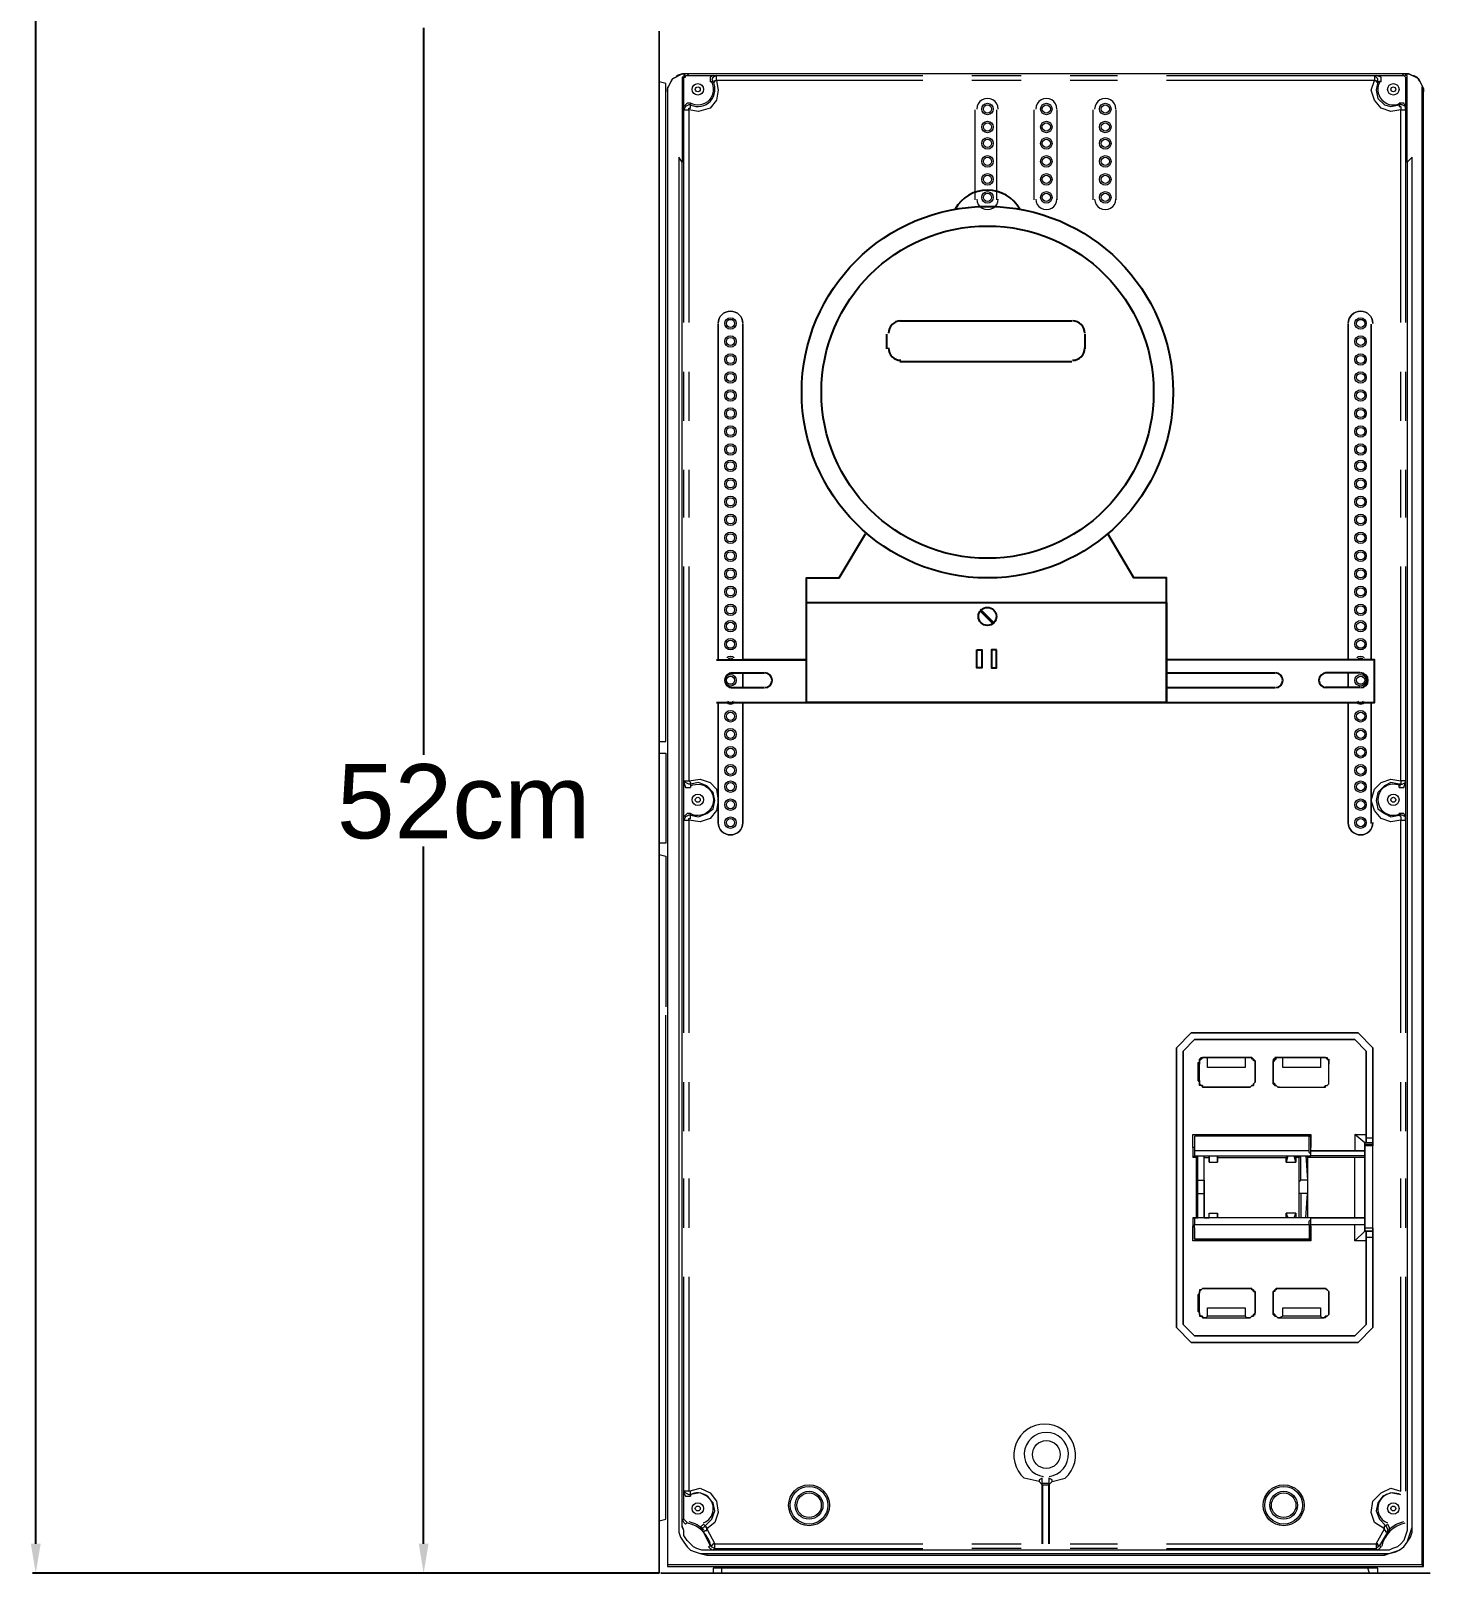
# Model space of a CAD drawing. Header units: millimetres. Extents: x -305 to 1353, y -289 to 1176.
# Drawn here: x -252.4 to -204.4, y 315.6 to 368.5 of the extents above; entities that cross this region are included whole.
import ezdxf

# ---------------------------------------------------------------- set-up
doc = ezdxf.new("R2010")
doc.units = ezdxf.units.MM
doc.header["$MEASUREMENT"] = 0
doc.layers.add('PDF_0', color=7, linetype='Continuous')
doc.layers.add('PDF_Text', color=7, linetype='Continuous')
doc.styles.add('PDF Arial', font='arial.ttf')

msp = doc.modelspace()

# ---------------------------------------------------------------- linework, layer by layer
at = {"layer": 'PDF_0', "color": 150, "lineweight": 25, "true_color": 0x007eff}
for points in [[(-252.211, 316.574), (-252.211, 393.453)], [(-238.902, 368.575), (-238.902, 343.641)], [(-238.902, 316.574), (-238.902, 340.497)], [(-234.971, 315.563), (-252.323, 315.563)], [(-230.815, 315.563), (-239.014, 315.563)]]:
    msp.add_lwpolyline(points, dxfattribs=at)
at = {"layer": 'PDF_0', "lineweight": 18}
for points in [[(-230.815, 315.563), (-230.815, 368.463)], [(-230.534, 366.385), (-230.534, 366.497), (-230.478, 366.61), (-230.422, 366.722), (-230.366, 366.834), (-230.253, 366.89), (-230.141, 366.947), (-230.029, 367.003), (-229.916, 367.003), (-230.029, 367.003), (-230.197, 366.947), (-230.253, 366.89), (-230.366, 366.834), (-230.422, 366.722), (-230.478, 366.61), (-230.534, 366.497)], [(-205.207, 367.003), (-205.095, 367.003), (-204.983, 366.947), (-204.926, 366.947), (-204.814, 366.89), (-204.758, 366.778), (-204.702, 366.722), (-204.646, 366.61), (-204.59, 366.497), (-204.59, 366.385), (-204.59, 366.497), (-204.646, 366.61), (-204.702, 366.722), (-204.758, 366.834), (-204.87, 366.89), (-204.983, 366.947), (-205.095, 367.003)], [(-229.186, 316.237), (-205.937, 316.237), (-205.769, 316.237), (-205.6, 316.293), (-205.432, 316.349), (-205.263, 316.461), (-205.151, 316.63), (-205.095, 316.798), (-205.039, 316.967), (-204.983, 317.135), (-204.983, 364.139), (-205.151, 363.97), (-205.151, 317.135), (-205.151, 317.023), (-205.207, 316.854), (-205.263, 316.686), (-205.376, 316.574), (-205.488, 316.461), (-205.656, 316.405), (-205.769, 316.349), (-205.937, 316.349), (-229.186, 316.349), (-229.355, 316.349), (-229.523, 316.405), (-229.636, 316.461), (-229.748, 316.574), (-229.86, 316.686), (-229.973, 316.854), (-229.973, 317.023), (-230.029, 317.135), (-230.029, 363.97), (-230.141, 364.139), (-230.141, 317.135), (-230.141, 316.967), (-230.085, 316.798), (-229.973, 316.63), (-229.86, 316.461), (-229.748, 316.349), (-229.579, 316.293), (-229.411, 316.237)], [(-228.793, 358.411), (-228.793, 346.898)], [(-227.951, 346.898), (-227.951, 358.411)], [(-207.173, 358.411), (-207.173, 346.898)], [(-206.387, 346.898), (-206.387, 358.411)], [(-227.951, 345.944), (-227.951, 346.449)], [(-207.173, 346.449), (-207.173, 345.944)], [(-228.793, 345.438), (-228.793, 341.283)], [(-227.951, 341.283), (-227.951, 345.438)], [(-207.173, 341.283), (-207.173, 345.438)], [(-206.387, 341.283), (-206.387, 345.438)], [(-213.069, 323.986), (-213.069, 333.589), (-212.564, 334.095), (-213.069, 333.589)], [(-210.598, 333.252), (-212.115, 333.252), (-212.058, 333.252), (-212.002, 333.252), (-210.711, 333.252), (-210.654, 333.252)], [(-210.374, 332.466), (-210.374, 333.084), (-210.374, 333.028)], [(-208.015, 333.252), (-209.588, 333.252), (-209.531, 333.252), (-209.419, 333.252), (-208.127, 333.252), (-208.071, 333.252)], [(-207.847, 333.028), (-207.847, 333.084), (-207.847, 333.14), (-207.903, 333.196), (-207.959, 333.252), (-208.015, 333.252), (-207.959, 333.252), (-207.903, 333.252), (-207.903, 333.196), (-207.847, 333.196), (-207.847, 333.14), (-207.847, 333.084)], [(-210.598, 332.241), (-210.542, 332.241), (-210.486, 332.298), (-210.43, 332.298), (-210.43, 332.354), (-210.374, 332.41), (-210.374, 332.466), (-210.374, 332.41), (-210.43, 332.354), (-210.43, 332.298), (-210.486, 332.298), (-210.542, 332.241)], [(-209.756, 332.466), (-209.756, 332.41), (-209.7, 332.354), (-209.7, 332.298), (-209.644, 332.298), (-209.588, 332.241), (-209.531, 332.241), (-209.588, 332.241), (-209.644, 332.298), (-209.7, 332.298), (-209.756, 332.354), (-209.756, 332.41)], [(-208.97, 329.658), (-209.026, 329.883), (-208.97, 329.827)], [(-206.611, 330.051), (-208.464, 330.051), (-206.948, 330.051), (-206.892, 330.051), (-206.836, 330.051), (-206.78, 330.051), (-206.723, 330.051), (-206.667, 330.051)], [(-211.665, 327.749), (-211.946, 327.749), (-212.115, 327.749), (-212.339, 327.749), (-212.452, 327.749), (-212.452, 327.693), (-212.452, 327.637), (-212.452, 327.58), (-212.452, 327.524), (-208.521, 327.524), (-208.521, 327.58), (-208.521, 327.637), (-208.464, 327.693), (-208.464, 327.749), (-208.633, 327.749), (-208.801, 327.749), (-209.026, 327.749), (-209.251, 327.749)], [(-212.115, 325.334), (-212.171, 325.334), (-212.227, 325.278), (-212.283, 325.278), (-212.283, 325.222), (-212.283, 325.166), (-212.339, 325.109), (-212.283, 325.109), (-212.283, 325.166), (-212.283, 325.222), (-212.227, 325.278), (-212.171, 325.334)], [(-208.015, 325.334), (-209.588, 325.334), (-209.531, 325.334)], [(-207.847, 325.109), (-207.847, 325.166), (-207.847, 325.222), (-207.903, 325.278), (-207.959, 325.334), (-208.015, 325.334), (-207.959, 325.334), (-207.903, 325.278), (-207.847, 325.222), (-207.847, 325.166)], [(-209.756, 324.548), (-209.756, 324.492), (-209.7, 324.436), (-209.7, 324.379), (-209.644, 324.379), (-209.588, 324.323), (-209.531, 324.323), (-209.588, 324.323), (-209.644, 324.379), (-209.7, 324.379), (-209.756, 324.436), (-209.756, 324.492)], [(-208.015, 324.323), (-207.959, 324.379), (-207.903, 324.379), (-207.847, 324.436), (-207.847, 324.492), (-207.847, 324.548), (-207.847, 324.492), (-207.847, 324.436), (-207.903, 324.379), (-207.959, 324.379), (-207.959, 324.323)], [(-230.759, 315.563), (-204.365, 315.563)]]:
    msp.add_lwpolyline(points, close=True, dxfattribs=at)
for points in [[(-230.815, 344.091), (-230.59, 344.091), (-230.59, 366.666), (-230.815, 366.722)], [(-205.151, 363.97), (-205.151, 366.834), (-205.151, 366.89), (-205.151, 366.947), (-205.207, 366.947), (-205.207, 367.003), (-205.263, 367.003), (-229.86, 367.003), (-229.916, 367.003), (-229.973, 366.947), (-229.973, 366.89), (-230.029, 366.89), (-230.029, 366.834), (-230.029, 363.97)], [(-205.207, 367.003), (-229.916, 367.003)], [(-206.05, 366.722), (-206.05, 366.89), (-206.218, 366.947), (-205.32, 366.947), (-205.263, 366.947), (-205.207, 366.89), (-205.207, 366.834), (-205.207, 365.88), (-205.263, 365.992), (-205.432, 365.992)], [(-230.534, 366.553), (-230.534, 315.844)], [(-230.534, 366.385), (-230.534, 315.787)], [(-230.534, 366.385), (-230.534, 366.385)], [(-204.646, 366.553), (-204.646, 315.844), (-204.59, 315.787), (-204.59, 366.385)], [(-219.977, 362.679), (-219.977, 365.767)], [(-219.247, 365.767), (-219.247, 362.679)], [(-217.955, 362.679), (-217.955, 365.767)], [(-217.169, 365.767), (-217.169, 362.679)], [(-215.933, 362.679), (-215.933, 365.767)], [(-215.147, 365.767), (-215.147, 362.679)], [(-230.141, 364.139), (-230.141, 317.135), (-230.141, 316.967), (-230.085, 316.798), (-229.973, 316.63), (-229.86, 316.461), (-229.748, 316.349), (-229.579, 316.293), (-229.411, 316.237), (-229.186, 316.18), (-205.937, 316.18), (-205.769, 316.237), (-205.544, 316.293), (-205.432, 316.349), (-205.263, 316.461), (-205.151, 316.63), (-205.039, 316.798), (-204.983, 316.967), (-204.983, 317.135), (-204.983, 364.139)], [(-230.029, 363.97), (-230.029, 363.97)], [(-228.793, 358.411), (-228.793, 358.411)], [(-227.951, 358.411), (-227.951, 358.411)], [(-207.173, 358.411), (-207.173, 358.411)], [(-206.387, 358.411), (-206.387, 358.411)], [(-230.815, 343.697), (-230.59, 343.697), (-230.59, 340.609), (-230.815, 340.609)], [(-205.432, 342.518), (-205.263, 342.518), (-205.207, 342.687), (-205.207, 341.507), (-205.263, 341.62), (-205.432, 341.62)], [(-230.815, 340.216), (-230.59, 340.16), (-230.59, 334.993)], [(-230.815, 317.36), (-230.59, 317.416), (-230.59, 334.712)], [(-212.564, 334.095), (-206.836, 334.095), (-212.564, 334.095)], [(-206.836, 334.095), (-206.33, 333.589), (-206.836, 334.095)], [(-212.845, 333.477), (-212.452, 333.87), (-212.845, 333.477)], [(-212.845, 324.099), (-212.845, 333.477), (-212.845, 324.099)], [(-212.452, 333.87), (-206.948, 333.87), (-212.452, 333.87)], [(-206.948, 333.87), (-206.555, 333.477), (-206.948, 333.87)], [(-206.33, 327.412), (-206.33, 327.3), (-206.611, 327.3), (-206.555, 327.3), (-206.33, 327.3), (-206.33, 327.243), (-206.33, 327.187), (-206.33, 327.131), (-206.33, 327.075), (-206.33, 323.986), (-206.33, 333.589), (-206.33, 330.501), (-206.33, 330.444), (-206.33, 330.388), (-206.33, 330.332), (-206.33, 330.276)], [(-206.555, 330.501), (-206.555, 333.477), (-206.555, 330.613), (-206.555, 330.557), (-206.555, 330.501), (-206.555, 330.444), (-206.555, 330.388), (-206.555, 330.332), (-206.555, 330.388), (-206.555, 330.444), (-206.555, 330.501), (-206.33, 330.501)], [(-212.339, 333.084), (-212.283, 333.084), (-212.283, 333.14), (-212.283, 333.196), (-212.227, 333.252), (-212.171, 333.252), (-212.115, 333.252), (-212.171, 333.252), (-212.227, 333.196), (-212.283, 333.14), (-212.283, 333.084), (-212.283, 333.028)], [(-212.283, 332.466), (-212.283, 333.028), (-212.339, 333.084), (-212.339, 332.466), (-212.283, 332.466), (-212.283, 332.41), (-212.283, 332.354), (-212.227, 332.298), (-212.171, 332.298), (-212.171, 332.241), (-212.115, 332.241), (-212.171, 332.241), (-212.171, 332.298), (-212.227, 332.298), (-212.283, 332.298), (-212.283, 332.354), (-212.283, 332.41), (-212.339, 332.466)], [(-210.711, 333.252), (-210.711, 332.915), (-212.002, 332.915), (-212.002, 333.252)], [(-210.374, 333.028), (-210.374, 333.084), (-210.374, 333.14), (-210.43, 333.14), (-210.43, 333.196), (-210.486, 333.196), (-210.486, 333.252), (-210.542, 333.252), (-210.598, 333.252), (-210.542, 333.252), (-210.486, 333.252), (-210.43, 333.196), (-210.374, 333.14), (-210.374, 333.084)], [(-209.588, 333.252), (-209.644, 333.252), (-209.7, 333.252), (-209.7, 333.196), (-209.756, 333.196), (-209.756, 333.14), (-209.756, 333.084), (-209.756, 332.466), (-209.756, 333.028), (-209.756, 333.084)], [(-209.756, 333.028), (-209.756, 333.084), (-209.756, 333.14), (-209.7, 333.14), (-209.7, 333.196), (-209.644, 333.196), (-209.644, 333.252), (-209.588, 333.252), (-209.531, 333.252)], [(-209.588, 332.241), (-208.015, 332.241), (-207.959, 332.241), (-207.959, 332.298), (-207.903, 332.298), (-207.847, 332.354), (-207.847, 332.41), (-207.847, 332.466), (-207.847, 333.084)], [(-209.531, 332.241), (-208.015, 332.241), (-207.959, 332.298), (-207.903, 332.298), (-207.847, 332.354), (-207.847, 332.41), (-207.847, 332.466), (-207.847, 333.028)], [(-208.127, 333.252), (-208.127, 332.915), (-209.419, 332.915), (-209.419, 333.252)], [(-212.115, 332.241), (-210.598, 332.241), (-212.115, 332.241)], [(-212.508, 330.164), (-212.508, 330.613), (-208.464, 330.613), (-208.464, 330.164)], [(-208.521, 330.557), (-208.464, 330.557), (-212.452, 330.557), (-212.452, 330.22), (-212.452, 330.164), (-212.508, 330.164), (-212.508, 329.827), (-212.452, 329.883)], [(-208.521, 330.051), (-208.521, 330.557), (-212.452, 330.557), (-212.452, 330.051), (-212.452, 329.995), (-212.452, 329.939), (-212.452, 329.883), (-212.339, 329.883), (-212.115, 329.883), (-211.946, 329.883), (-211.665, 329.883), (-209.251, 329.883), (-209.026, 329.883), (-208.801, 329.883), (-208.633, 329.883), (-208.464, 329.883), (-208.464, 329.939), (-208.521, 329.995), (-208.521, 330.051), (-212.452, 330.051)], [(-206.611, 329.883), (-208.464, 329.883), (-208.464, 330.051), (-208.464, 330.164), (-208.464, 330.22), (-208.464, 330.557)], [(-206.33, 330.332), (-206.555, 330.332), (-206.611, 330.332), (-206.948, 330.613), (-206.948, 330.051)], [(-206.948, 330.613), (-206.555, 330.613)], [(-206.611, 330.276), (-206.33, 330.276), (-206.33, 330.22), (-206.611, 330.22), (-206.611, 330.276), (-206.611, 330.332), (-206.611, 330.051), (-206.611, 329.883), (-206.611, 329.827), (-206.611, 327.749), (-206.611, 327.524), (-206.611, 327.3), (-206.611, 327.412), (-206.611, 330.22)], [(-206.611, 327.412), (-206.33, 327.412), (-206.33, 330.22)], [(-212.395, 329.827), (-212.395, 327.749), (-212.339, 327.749), (-212.339, 328.591), (-212.339, 328.647), (-212.339, 328.704), (-212.339, 328.76), (-212.339, 328.816), (-212.339, 328.872), (-212.339, 328.928), (-212.339, 328.984), (-212.339, 329.04), (-212.339, 329.883), (-212.395, 329.827), (-212.508, 329.827)], [(-212.339, 329.04), (-212.115, 329.04), (-212.115, 329.883), (-212.115, 329.827), (-211.946, 329.827), (-211.946, 329.883), (-211.946, 329.658), (-211.665, 329.658), (-211.665, 329.883), (-211.665, 329.827), (-209.307, 329.827), (-209.251, 329.883), (-209.307, 329.658), (-208.97, 329.658)], [(-212.115, 327.749), (-212.115, 329.827)], [(-211.946, 329.658), (-211.946, 329.827)], [(-211.665, 329.827), (-211.665, 329.658)], [(-209.307, 329.658), (-209.307, 329.827)], [(-208.801, 328.591), (-208.857, 328.591), (-208.857, 328.647), (-208.857, 328.704), (-208.857, 328.76), (-208.857, 328.816), (-208.857, 328.872), (-208.857, 328.928), (-208.857, 328.984), (-208.801, 329.04), (-208.801, 329.883), (-208.857, 329.827), (-208.97, 329.827)], [(-208.857, 327.749), (-208.857, 329.827)], [(-206.611, 329.827), (-206.667, 329.827), (-206.723, 329.827), (-206.78, 329.827), (-206.836, 329.827), (-206.892, 329.827), (-206.948, 329.827), (-208.577, 329.827), (-208.633, 329.883), (-208.577, 329.04), (-208.801, 329.04)], [(-208.577, 329.827), (-208.577, 327.749)], [(-206.948, 327.749), (-206.948, 329.827)], [(-212.115, 329.04), (-212.115, 328.984), (-212.115, 328.928), (-212.115, 328.872), (-212.115, 328.816), (-212.115, 328.76), (-212.115, 328.704), (-212.115, 328.647), (-212.115, 328.591)], [(-208.577, 329.04), (-208.577, 328.984), (-208.577, 328.928), (-208.577, 328.872), (-208.577, 328.816), (-208.577, 328.76), (-208.577, 328.704), (-208.577, 328.647), (-208.577, 328.591)], [(-212.339, 328.591), (-212.115, 328.591), (-212.115, 327.749), (-211.946, 327.749), (-211.946, 327.917), (-211.665, 327.917), (-211.665, 327.749)], [(-208.521, 327.524), (-208.521, 327.019), (-208.464, 327.019), (-208.464, 327.356), (-208.464, 327.412), (-208.464, 327.468), (-208.464, 327.524), (-208.464, 327.749), (-206.611, 327.749), (-206.667, 327.749), (-206.723, 327.749), (-206.78, 327.749), (-206.836, 327.749), (-206.892, 327.749), (-206.948, 327.749), (-208.577, 327.749), (-208.633, 327.749), (-208.577, 328.591), (-208.801, 328.591), (-208.801, 327.749), (-208.857, 327.749), (-208.97, 327.749), (-209.026, 327.749), (-208.97, 327.917), (-209.307, 327.917), (-209.251, 327.749), (-209.307, 327.749), (-211.665, 327.749), (-211.665, 327.917)], [(-212.452, 327.749), (-212.508, 327.749), (-212.508, 327.468), (-212.452, 327.412), (-212.452, 327.356), (-212.452, 327.019), (-212.452, 327.524)], [(-212.508, 327.749), (-212.395, 327.749)], [(-211.946, 327.749), (-211.946, 327.917)], [(-209.307, 327.749), (-209.307, 327.917)], [(-208.97, 327.917), (-208.97, 327.749)], [(-208.464, 327.468), (-208.464, 326.963), (-212.508, 326.963), (-212.508, 327.468)], [(-208.464, 327.019), (-212.452, 327.019), (-208.521, 327.019)], [(-208.464, 327.524), (-206.611, 327.524)], [(-206.948, 326.963), (-206.948, 327.524)], [(-206.555, 326.963), (-206.948, 326.963), (-206.611, 327.3)], [(-206.33, 327.075), (-206.555, 327.075), (-206.555, 327.131), (-206.555, 327.187), (-206.555, 327.243), (-206.555, 327.3), (-206.555, 327.243), (-206.555, 327.187), (-206.555, 327.131), (-206.555, 327.075), (-206.555, 327.019), (-206.555, 326.963), (-206.555, 324.099), (-206.555, 327.075)], [(-212.339, 324.548), (-212.283, 324.492), (-212.283, 324.436), (-212.283, 324.379), (-212.227, 324.379), (-212.171, 324.379), (-212.171, 324.323), (-212.115, 324.323), (-210.598, 324.323), (-210.542, 324.323), (-210.486, 324.379), (-210.43, 324.379), (-210.43, 324.436), (-210.374, 324.436), (-210.374, 324.492), (-210.374, 324.548), (-210.374, 325.109), (-210.374, 325.166), (-210.374, 325.222), (-210.43, 325.222), (-210.43, 325.278), (-210.486, 325.278), (-210.486, 325.334), (-210.542, 325.334), (-210.598, 325.334), (-212.115, 325.334), (-210.598, 325.334), (-210.542, 325.334), (-210.486, 325.334), (-210.486, 325.278), (-210.43, 325.278), (-210.43, 325.222), (-210.374, 325.222), (-210.374, 325.166), (-210.374, 325.109), (-210.374, 324.548), (-210.374, 324.492), (-210.43, 324.436), (-210.43, 324.379), (-210.486, 324.379), (-210.542, 324.323), (-210.598, 324.323), (-210.654, 324.323), (-210.711, 324.379), (-212.002, 324.379), (-212.058, 324.323), (-212.115, 324.323), (-212.171, 324.323), (-212.171, 324.379), (-212.227, 324.379), (-212.283, 324.436), (-212.283, 324.492), (-212.283, 324.548)], [(-212.339, 325.109), (-212.339, 324.548), (-212.283, 324.548), (-212.283, 325.109)], [(-209.531, 325.334), (-209.588, 325.334), (-209.644, 325.334), (-209.644, 325.278), (-209.7, 325.278), (-209.7, 325.222), (-209.756, 325.222), (-209.756, 325.166), (-209.756, 325.109), (-209.756, 325.166), (-209.756, 325.222), (-209.7, 325.278), (-209.644, 325.334), (-209.588, 325.334)], [(-209.756, 324.548), (-209.756, 325.109), (-209.756, 324.548)], [(-207.847, 325.109), (-207.847, 324.548), (-207.847, 325.109)], [(-212.002, 324.379), (-212.002, 324.66), (-210.711, 324.66), (-210.711, 324.379)], [(-209.588, 324.323), (-208.015, 324.323), (-208.071, 324.323), (-208.127, 324.379), (-209.419, 324.379), (-209.531, 324.323)], [(-209.419, 324.379), (-209.419, 324.66), (-208.127, 324.66), (-208.127, 324.379)], [(-212.564, 323.481), (-213.069, 323.986), (-212.564, 323.481)], [(-212.452, 323.706), (-212.845, 324.099), (-212.452, 323.706)], [(-206.555, 324.099), (-206.948, 323.706), (-206.555, 324.099)], [(-206.33, 323.986), (-206.836, 323.481), (-206.33, 323.986)], [(-212.564, 323.481), (-206.836, 323.481), (-212.564, 323.481)], [(-212.452, 323.706), (-206.948, 323.706), (-212.452, 323.706)], [(-217.786, 318.708), (-218.292, 318.82)], [(-217.674, 318.651), (-217.674, 318.82), (-217.786, 318.764), (-217.786, 318.708), (-217.674, 318.595), (-217.45, 318.595), (-217.337, 318.708), (-217.337, 318.764), (-217.45, 318.82), (-217.45, 318.651)], [(-217.674, 318.595), (-217.674, 318.651), (-217.45, 318.651), (-217.45, 318.595)], [(-217.337, 318.708), (-216.888, 318.82)], [(-229.86, 317.304), (-229.916, 317.36), (-229.973, 317.416), (-229.973, 318.314), (-229.916, 318.202), (-229.748, 318.202)], [(-229.13, 316.461), (-229.074, 316.405), (-228.962, 316.349), (-229.186, 316.349), (-229.355, 316.349), (-229.523, 316.405), (-229.636, 316.461), (-229.748, 316.574), (-229.86, 316.686), (-229.973, 316.854), (-229.973, 317.023), (-230.029, 317.191), (-230.029, 317.416), (-229.973, 317.304), (-229.916, 317.247)], [(-229.299, 317.247), (-229.411, 317.135), (-229.355, 317.023)], [(-205.151, 317.191), (-205.151, 317.023), (-205.207, 316.854), (-205.263, 316.686), (-205.376, 316.574), (-205.488, 316.461), (-205.656, 316.405), (-205.769, 316.349), (-205.937, 316.349), (-206.162, 316.349), (-206.106, 316.405), (-206.05, 316.461)], [(-205.825, 317.247), (-205.769, 317.135), (-205.769, 317.023)], [(-204.646, 315.844), (-230.534, 315.844), (-230.534, 315.787), (-204.59, 315.787)], [(-206.162, 315.563), (-206.162, 315.731), (-206.499, 315.731), (-228.681, 315.731), (-228.962, 315.731), (-228.962, 315.563)]]:
    msp.add_lwpolyline(points, dxfattribs=at)
at = {"layer": 'PDF_0', "lineweight": 0}
for points in [[(-229.973, 366.834), (-230.029, 366.834)], [(-229.86, 367.003), (-229.804, 366.947)], [(-228.962, 366.722), (-228.906, 366.722), (-228.906, 366.778), (-228.849, 366.778), (-228.793, 366.441), (-228.849, 366.104), (-229.074, 365.823), (-229.467, 365.711), (-229.804, 365.767), (-229.804, 365.823), (-229.748, 365.823), (-229.748, 365.88), (-229.748, 365.936)], [(-221.774, 366.778), (-228.849, 366.778), (-228.849, 366.947), (-228.962, 366.89), (-229.018, 366.834), (-228.962, 366.722), (-229.074, 366.722)], [(-228.962, 366.947), (-228.849, 366.947), (-221.774, 366.947)], [(-220.089, 366.947), (-218.404, 366.947)], [(-218.404, 366.778), (-220.089, 366.778)], [(-216.719, 366.947), (-215.091, 366.947)], [(-215.091, 366.778), (-216.719, 366.778)], [(-213.406, 366.947), (-206.274, 366.947), (-206.218, 366.947)], [(-206.05, 366.722), (-206.162, 366.722), (-206.218, 366.441), (-206.162, 366.16), (-205.937, 365.936), (-205.713, 365.88), (-205.432, 365.936), (-205.432, 365.88), (-205.376, 365.88), (-205.376, 365.823), (-205.376, 365.767), (-205.713, 365.711), (-206.05, 365.823), (-206.274, 366.104), (-206.387, 366.441), (-206.274, 366.778), (-213.406, 366.778)], [(-205.32, 366.947), (-205.263, 367.003)], [(-205.151, 366.834), (-205.207, 366.834)], [(-229.748, 365.992), (-229.748, 365.936), (-229.804, 365.936), (-229.916, 365.88), (-229.973, 365.767), (-229.804, 365.767), (-229.804, 358.467)], [(-229.973, 358.467), (-229.973, 365.767), (-229.973, 365.88)], [(-205.376, 358.467), (-205.376, 365.767), (-205.207, 365.767), (-205.207, 365.88), (-205.32, 365.936), (-205.432, 365.936), (-205.432, 365.992)], [(-205.207, 365.88), (-205.207, 365.767), (-205.207, 358.467)], [(-229.973, 355.097), (-229.973, 356.782)], [(-229.804, 356.782), (-229.804, 355.097)], [(-205.376, 355.097), (-205.376, 356.782)], [(-205.207, 356.782), (-205.207, 355.097)], [(-229.973, 351.784), (-229.973, 353.413)], [(-229.804, 353.413), (-229.804, 351.784)], [(-205.376, 351.784), (-205.376, 353.413)], [(-205.207, 353.413), (-205.207, 351.784)], [(-229.973, 342.687), (-229.973, 342.743), (-229.973, 350.099)], [(-229.804, 350.099), (-229.804, 342.743), (-229.748, 342.687), (-229.748, 342.631), (-229.804, 342.631), (-229.916, 342.687), (-229.973, 342.743), (-229.804, 342.743), (-229.411, 342.799), (-229.074, 342.687), (-228.849, 342.462), (-228.793, 342.069), (-228.849, 341.732), (-229.074, 341.451), (-229.411, 341.339), (-229.804, 341.395), (-229.804, 341.451), (-229.748, 341.451), (-229.748, 341.507), (-229.748, 341.564), (-229.467, 341.507), (-229.186, 341.62), (-228.962, 341.788), (-228.906, 342.069), (-228.962, 342.35), (-229.186, 342.574), (-229.467, 342.687), (-229.748, 342.631), (-229.748, 342.518)], [(-205.376, 334.095), (-205.376, 341.395), (-205.207, 341.395), (-205.207, 341.507), (-205.32, 341.564), (-205.432, 341.564), (-205.376, 341.507), (-205.376, 341.451), (-205.376, 341.395), (-205.713, 341.339), (-206.05, 341.451), (-206.274, 341.732), (-206.387, 342.069), (-206.274, 342.462), (-206.05, 342.687), (-205.713, 342.799), (-205.376, 342.743), (-205.376, 342.687), (-205.376, 342.631), (-205.432, 342.631), (-205.32, 342.631), (-205.207, 342.687), (-205.207, 342.743), (-205.376, 342.743), (-205.376, 350.099)], [(-205.207, 350.099), (-205.207, 342.743), (-205.207, 342.687)], [(-205.432, 342.518), (-205.432, 342.631), (-205.713, 342.687), (-205.937, 342.574), (-206.162, 342.35), (-206.218, 342.069), (-206.162, 341.788), (-205.937, 341.62), (-205.713, 341.507), (-205.432, 341.564), (-205.432, 341.62)], [(-229.748, 341.62), (-229.748, 341.564), (-229.804, 341.564), (-229.916, 341.507), (-229.973, 341.395), (-229.804, 341.395), (-229.804, 334.095)], [(-229.973, 334.095), (-229.973, 341.395), (-229.973, 341.507)], [(-205.207, 341.507), (-205.207, 341.395), (-205.207, 334.095)], [(-229.973, 330.725), (-229.973, 332.41)], [(-229.804, 332.41), (-229.804, 330.725)], [(-205.376, 330.725), (-205.376, 332.41)], [(-205.207, 332.41), (-205.207, 330.725)], [(-229.973, 327.412), (-229.973, 329.097)], [(-229.804, 329.097), (-229.804, 327.412)], [(-205.376, 327.412), (-205.376, 329.097)], [(-205.207, 329.097), (-205.207, 327.412)], [(-229.973, 318.314), (-229.973, 318.371), (-229.973, 325.727)], [(-229.804, 325.727), (-229.804, 318.371), (-229.973, 318.371), (-229.916, 318.314), (-229.804, 318.258), (-229.748, 318.258), (-229.748, 318.202)], [(-213.406, 316.574), (-206.218, 316.574), (-206.218, 316.405), (-206.162, 316.461), (-206.106, 316.517), (-206.162, 316.517), (-206.162, 316.574), (-206.218, 316.574), (-205.937, 317.079), (-205.937, 317.135), (-205.937, 317.191), (-205.881, 317.191), (-205.825, 317.079), (-205.825, 316.967), (-205.881, 316.967), (-205.881, 317.023), (-205.937, 317.023), (-205.937, 317.079), (-206.274, 317.304), (-206.387, 317.641), (-206.33, 318.034), (-206.05, 318.314), (-205.713, 318.483), (-205.376, 318.371), (-205.376, 325.727)], [(-205.207, 325.727), (-205.207, 318.371)], [(-229.299, 317.247), (-229.243, 317.191), (-229.018, 317.416), (-228.906, 317.697), (-228.962, 317.978), (-229.186, 318.202), (-229.411, 318.314), (-229.748, 318.258), (-229.748, 318.314), (-229.748, 318.371), (-229.804, 318.371), (-229.411, 318.483), (-229.074, 318.314), (-228.849, 318.034), (-228.793, 317.641), (-228.906, 317.304), (-229.186, 317.079), (-229.186, 317.135), (-229.243, 317.135), (-229.243, 317.191), (-229.355, 317.079), (-229.299, 316.967), (-229.243, 317.023), (-229.186, 317.023), (-229.186, 317.079), (-228.906, 316.574), (-221.774, 316.574)], [(-205.432, 318.258), (-205.713, 318.314), (-205.993, 318.202), (-206.162, 317.978), (-206.218, 317.697), (-206.106, 317.416), (-205.881, 317.191), (-205.825, 317.247)], [(-230.141, 317.135), (-230.141, 317.135)], [(-230.029, 317.416), (-229.973, 317.416)], [(-230.029, 317.135), (-230.029, 317.191)], [(-229.86, 317.304), (-229.916, 317.247)], [(-229.13, 316.461), (-229.074, 316.517), (-229.018, 316.461), (-228.906, 316.405), (-228.906, 316.574), (-228.962, 316.574), (-229.018, 316.517), (-229.074, 316.517), (-229.299, 316.967), (-229.355, 317.023)], [(-205.769, 317.023), (-205.825, 316.967), (-206.106, 316.517), (-206.05, 316.461)], [(-220.089, 316.574), (-218.404, 316.574)], [(-216.719, 316.574), (-215.091, 316.574)], [(-229.186, 316.349), (-229.186, 316.349)], [(-229.186, 316.237), (-229.186, 316.18)], [(-228.962, 316.349), (-228.906, 316.405), (-221.774, 316.405)], [(-218.404, 316.405), (-220.089, 316.405)], [(-215.091, 316.405), (-216.719, 316.405)], [(-213.406, 316.405), (-206.218, 316.405), (-206.162, 316.349)], [(-205.937, 316.349), (-205.937, 316.349)], [(-205.937, 316.18), (-205.937, 316.237)], [(-228.681, 315.731), (-228.681, 315.563)], [(-206.443, 315.563), (-206.499, 315.731)]]:
    msp.add_lwpolyline(points, dxfattribs=at)
at = {"layer": 'PDF_0', "lineweight": 18}
for points in [[(-229.047, 366.759, -0.775478), (-229.748, 365.992), (-229.86, 365.992), (-229.973, 365.88), (-229.973, 366.834), (-229.973, 366.89), (-229.916, 366.89), (-229.916, 366.947), (-229.86, 366.947), (-229.804, 366.947), (-228.962, 366.947), (-229.074, 366.89), (-229.074, 366.722)], [(-229.748, 342.567, -1.671898), (-229.748, 341.62), (-229.86, 341.62), (-229.973, 341.507), (-229.973, 342.687), (-229.916, 342.518), (-229.748, 342.518)]]:
    msp.add_lwpolyline(points, format="xyb", dxfattribs=at)
at = {"layer": 'PDF_0', "lineweight": 0}
msp.add_lwpolyline([(-206.274, 366.947), (-206.274, 366.778), (-206.218, 366.778), (-206.218, 366.722), (-206.162, 366.722), (-206.162, 366.834), (-206.218, 366.89)], close=True, dxfattribs=at)
at = {"layer": 'PDF_0', "lineweight": 18}
for points in [[(-227.951, 358.439, 0.999967), (-228.793, 358.439, -0.999967)], [(-206.33, 358.439, 0.999967), (-207.173, 358.439, -0.999967)], [(-228.793, 341.311, 0.999977), (-227.951, 341.311, -0.999977)], [(-207.173, 341.311, 0.999977), (-206.33, 341.311, -0.999977)]]:
    msp.add_lwpolyline(points, format="xyb", close=True, dxfattribs=at)
at = {"layer": 'PDF_0', "lineweight": 25}
for points in [[(-222.56, 358.523), (-216.663, 358.523)], [(-223.009, 357.568), (-223.009, 358.074)], [(-216.214, 358.074), (-216.214, 357.568)], [(-216.663, 357.119), (-222.56, 357.119)], [(-225.761, 345.438), (-225.761, 349.706), (-224.638, 349.706), (-223.739, 351.223)], [(-213.406, 345.438), (-213.406, 349.706), (-214.529, 349.706), (-215.428, 351.223)], [(-219.808, 348.639), (-219.359, 348.19)], [(-219.808, 348.583), (-219.359, 348.134)], [(-228.849, 345.438), (-206.274, 345.438), (-206.274, 346.898), (-213.406, 346.898)], [(-228.849, 346.898), (-225.761, 346.898), (-227.951, 346.898)], [(-228.344, 346.449), (-227.221, 346.449)], [(-213.406, 346.449), (-209.7, 346.449)], [(-206.78, 346.449), (-207.959, 346.449)], [(-228.344, 345.944), (-227.221, 345.944)], [(-213.406, 345.944), (-209.7, 345.944)], [(-206.78, 345.944), (-207.959, 345.944)], [(-217.674, 318.595), (-217.674, 316.574)], [(-217.45, 318.595), (-217.45, 316.574)]]:
    msp.add_lwpolyline(points, dxfattribs=at)
for points in [[(-225.761, 348.864), (-213.406, 348.864), (-213.406, 345.438), (-225.761, 345.438)], [(-219.92, 347.235), (-219.752, 347.235), (-219.752, 346.618), (-219.92, 346.618)], [(-219.247, 347.235), (-219.415, 347.235), (-219.415, 346.618), (-219.247, 346.618)]]:
    msp.add_lwpolyline(points, close=True, dxfattribs=at)
for points in [[(-228.316, 346.449, 0.414167), (-228.569, 346.196, 0.414167), (-228.316, 345.944)], [(-227.193, 345.944, 0.414167), (-226.94, 346.196, 0.414167), (-227.193, 346.449)], [(-209.672, 345.944, 0.414167), (-209.419, 346.196, 0.414167), (-209.672, 346.449)], [(-207.931, 346.449, 0.414167), (-208.184, 346.196, 0.414167), (-207.931, 345.944)], [(-206.752, 345.944, 0.414167), (-206.499, 346.196, 0.414167), (-206.752, 346.449)]]:
    msp.add_lwpolyline(points, format="xyb", dxfattribs=at)
at = {"layer": 'PDF_0', "lineweight": 18}
for centre, radius in [((-229.495, 366.469), 0.197), ((-229.495, 366.469), 0.0843), ((-205.628, 366.469), 0.197), ((-205.628, 366.469), 0.0843), ((-219.555, 365.795), 0.197), ((-219.555, 365.795), 0.14), ((-217.534, 365.795), 0.197), ((-217.534, 365.795), 0.14), ((-215.512, 365.795), 0.197), ((-215.512, 365.795), 0.14), ((-219.555, 365.178), 0.197), ((-219.555, 365.178), 0.14), ((-217.534, 365.178), 0.197), ((-217.534, 365.178), 0.14), ((-215.512, 365.178), 0.197), ((-215.512, 365.178), 0.14), ((-219.555, 364.616), 0.197), ((-219.555, 364.616), 0.14), ((-217.534, 364.616), 0.197), ((-217.534, 364.616), 0.14), ((-215.512, 364.616), 0.197), ((-215.512, 364.616), 0.14), ((-219.555, 363.998), 0.197), ((-219.555, 363.998), 0.14), ((-217.534, 363.998), 0.197), ((-217.534, 363.998), 0.14), ((-215.512, 363.998), 0.197), ((-215.512, 363.998), 0.14), ((-219.555, 363.381), 0.197), ((-219.555, 363.381), 0.14), ((-217.534, 363.381), 0.197), ((-217.534, 363.381), 0.14), ((-215.512, 363.381), 0.197), ((-215.512, 363.381), 0.14), ((-219.555, 362.763), 0.197), ((-219.555, 362.763), 0.14), ((-217.534, 362.763), 0.197), ((-217.534, 362.763), 0.14), ((-215.512, 362.763), 0.197), ((-215.512, 362.763), 0.14), ((-228.372, 358.439), 0.197), ((-228.372, 358.439), 0.14), ((-206.752, 358.439), 0.197), ((-206.752, 358.439), 0.14), ((-228.372, 357.821), 0.197), ((-228.372, 357.821), 0.14), ((-206.752, 357.821), 0.197), ((-206.752, 357.821), 0.14), ((-228.372, 357.203), 0.197), ((-228.372, 357.203), 0.14), ((-206.752, 357.203), 0.197), ((-206.752, 357.203), 0.14), ((-228.372, 356.586), 0.197), ((-228.372, 356.586), 0.14), ((-206.752, 356.586), 0.197), ((-206.752, 356.586), 0.14), ((-228.372, 355.968), 0.197), ((-206.752, 355.968), 0.197), ((-228.372, 355.968), 0.14), ((-206.752, 355.968), 0.14), ((-228.372, 355.35), 0.197), ((-228.372, 355.35), 0.14), ((-206.752, 355.35), 0.197), ((-206.752, 355.35), 0.14), ((-228.372, 354.732), 0.197), ((-228.372, 354.732), 0.14), ((-206.752, 354.732), 0.197), ((-206.752, 354.732), 0.14), ((-228.372, 354.115), 0.197), ((-228.372, 354.115), 0.14), ((-206.752, 354.115), 0.197), ((-206.752, 354.115), 0.14), ((-228.372, 353.553), 0.197), ((-228.372, 353.553), 0.14), ((-206.752, 353.553), 0.197), ((-206.752, 353.553), 0.14), ((-228.372, 352.935), 0.197), ((-228.372, 352.935), 0.14), ((-206.752, 352.935), 0.197), ((-206.752, 352.935), 0.14), ((-228.372, 352.318), 0.197), ((-228.372, 352.318), 0.14), ((-206.752, 352.318), 0.197), ((-206.752, 352.318), 0.14), ((-228.372, 351.7), 0.197), ((-206.752, 351.7), 0.197), ((-228.372, 351.7), 0.14), ((-206.752, 351.7), 0.14), ((-228.372, 351.082), 0.197), ((-228.372, 351.082), 0.14), ((-206.752, 351.082), 0.197), ((-206.752, 351.082), 0.14), ((-228.372, 350.464), 0.197), ((-228.372, 350.464), 0.14), ((-206.752, 350.464), 0.197), ((-206.752, 350.464), 0.14), ((-228.372, 349.847), 0.197), ((-228.372, 349.847), 0.14), ((-206.752, 349.847), 0.197), ((-206.752, 349.847), 0.14), ((-228.372, 349.229), 0.197), ((-228.372, 349.229), 0.14), ((-206.752, 349.229), 0.197), ((-206.752, 349.229), 0.14), ((-228.372, 348.611), 0.197), ((-228.372, 348.611), 0.14), ((-206.752, 348.611), 0.197), ((-206.752, 348.611), 0.14), ((-228.372, 348.05), 0.197), ((-228.372, 348.05), 0.14), ((-206.752, 348.05), 0.197), ((-206.752, 348.05), 0.14), ((-228.372, 347.432), 0.197), ((-228.372, 347.432), 0.14), ((-206.752, 347.432), 0.197), ((-206.752, 347.432), 0.14), ((-228.372, 346.196), 0.197), ((-228.372, 346.197), 0.14), ((-206.752, 346.196), 0.197), ((-206.752, 346.197), 0.14), ((-228.372, 344.961), 0.197), ((-228.372, 344.961), 0.14), ((-206.752, 344.961), 0.197), ((-206.752, 344.961), 0.14), ((-228.372, 344.343), 0.197), ((-228.372, 344.343), 0.14), ((-206.752, 344.343), 0.197), ((-206.752, 344.343), 0.14), ((-228.372, 343.726), 0.197), ((-228.372, 343.726), 0.14), ((-206.752, 343.726), 0.197), ((-206.752, 343.726), 0.14), ((-228.372, 343.108), 0.197), ((-228.372, 343.108), 0.14), ((-206.752, 343.108), 0.197), ((-206.752, 343.108), 0.14), ((-228.372, 342.546), 0.197), ((-228.372, 342.546), 0.14), ((-206.752, 342.546), 0.197), ((-206.752, 342.546), 0.14), ((-229.495, 342.097), 0.197), ((-229.495, 342.097), 0.0843), ((-228.372, 341.929), 0.197), ((-228.372, 341.929), 0.14), ((-206.752, 341.929), 0.197), ((-206.752, 341.929), 0.14), ((-205.628, 342.097), 0.197), ((-205.628, 342.097), 0.0843), ((-228.372, 341.311), 0.197), ((-228.372, 341.311), 0.14), ((-206.752, 341.311), 0.197), ((-206.752, 341.311), 0.14), ((-217.534, 319.634), 0.477), ((-217.534, 319.634), 0.477), ((-225.677, 317.893), 0.702), ((-209.391, 317.893), 0.702), ((-225.677, 317.893), 0.646), ((-225.676, 317.893), 0.477), ((-225.677, 317.893), 0.421), ((-209.391, 317.893), 0.646), ((-209.391, 317.893), 0.477), ((-209.391, 317.893), 0.421), ((-229.495, 317.781), 0.197), ((-229.495, 317.781), 0.0843), ((-205.628, 317.781), 0.197), ((-205.628, 317.781), 0.0843)]:
    msp.add_circle(centre, radius, dxfattribs=at)
at = {"layer": 'PDF_0', "lineweight": 25}
for centre, radius in [((-219.555, 356.08), 6.374), ((-219.555, 356.08), 5.7), ((-219.555, 348.387), 0.309)]:
    msp.add_circle(centre, radius, dxfattribs=at)
at = {"layer": 'PDF_0', "lineweight": 18}
for centre, radius, start, end in [((-229.495, 366.469), 0.59, 246.0948, 27.9838), ((-205.628, 366.469), 0.533, 147.0553, 298.2311), ((-219.555, 365.795), 0.365, 359.9996, 180.0017), ((-217.534, 365.795), 0.365, 359.9996, 180.0017), ((-215.512, 365.795), 0.365, 359.9996, 180.0017), ((-219.555, 362.707), 0.365, 179.9983, 0.0017), ((-217.534, 362.707), 0.365, 179.9983, 0.0017), ((-215.512, 362.707), 0.365, 179.9983, 0.0017), ((-228.372, 346.814), 0.197, 49.2012, 130.7988), ((-228.372, 346.814), 0.14, 56.2723, 123.7277), ((-206.752, 346.814), 0.197, 49.2012, 130.7988), ((-206.752, 346.814), 0.14, 56.2723, 123.7277), ((-228.372, 345.579), 0.197, 219.8792, 320.1169), ((-228.372, 345.579), 0.14, 224.7741, 315.2314), ((-206.752, 345.579), 0.197, 219.8792, 320.1169), ((-206.752, 345.579), 0.14, 224.7741, 315.2314), ((-205.628, 342.097), 0.534, 61.7806, 298.2246), ((-217.534, 319.634), 0.758, 277.0895, 262.9084), ((-229.495, 317.781), 0.534, 292.0744, 118.2289), ((-205.628, 317.781), 0.533, 61.7682, 247.9398), ((-230.057, 316.265), 1.039, 12.3944, 77.6178), ((-230.057, 316.265), 1.095, 45.1249, 75.8326), ((-205.011, 316.265), 1.039, 102.3922, 167.6078), ((-205.011, 316.265), 1.095, 104.1704, 134.8873), ((-230.731, 315.591), 0.0281, 180.0209, 269.9791)]:
    msp.add_arc(centre, radius, start, end, dxfattribs=at)
at = {"layer": 'PDF_0', "lineweight": 25}
for centre, radius, start, end in [((-219.555, 361.752), 1.263, 28.601, 151.2064), ((-222.532, 358.102), 0.421, 90.0013, 179.9987), ((-216.635, 358.102), 0.421, 0.0024, 90.0052), ((-222.532, 357.596), 0.421, 180.0013, 269.9987), ((-216.635, 357.596), 0.421, 270.0013, 359.9987)]:
    msp.add_arc(centre, radius, start, end, dxfattribs=at)
at = {"layer": 'PDF_0', "lineweight": 0}
msp.add_arc((-217.59, 319.614), 1.06, 311.4845, 228.5155, dxfattribs=at)
at = {"layer": 'PDF_0', "color": 150, "true_color": 0x007eff, "transparency": 33554559}
for points in [[(-252.379, 316.574), (-252.042, 316.574), (-252.211, 315.563)], [(-239.07, 316.574), (-238.733, 316.574), (-238.902, 315.563)]]:
    msp.add_solid(points, dxfattribs=at)

# ---------------------------------------------------------------- texts
at = {"layer": 'PDF_Text', "color": 30, "true_color": 0xff7e00, "insert": (-241.878, 340.735), "char_height": 2.548, "attachment_point": 7, "style": 'PDF Arial'}
msp.add_mtext('52cm', dxfattribs=at)

doc.saveas('drawing.dxf')
